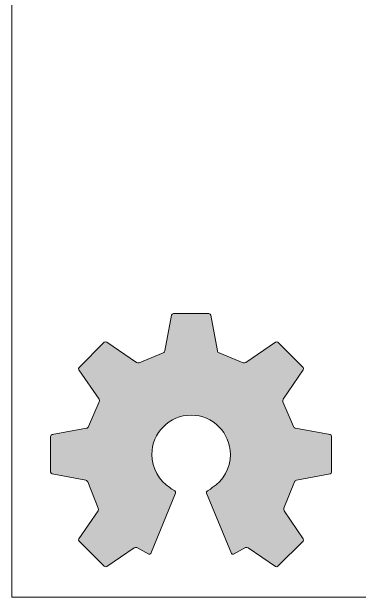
# Model space of a CAD drawing. Header units: inches. Extents: x 0.25 to 7.95, y -7.13 to -0.25.
# Drawn here: x 2.595 to 3.047, y -6.477 to -5.716 of the extents above; entities that cross this region are included whole.
import ezdxf

# ---------------------------------------------------------------- set-up
doc = ezdxf.new("R2010")
doc.units = ezdxf.units.IN
doc.header["$MEASUREMENT"] = 0
doc.layers.add('Layer 1', color=7, linetype='Continuous')

# ---------------------------------------------------------------- blocks, each defined once
blk = doc.blocks.new('block 97')
at = {"layer": 'Layer 1', "color": 7, "lineweight": 5, "true_color": 0xffffff}
for points in [[(2.59459, -3.88687), (2.59459, -6.47736)], [(2.59459, -6.47736), (4.8446, -6.47736)]]:
    blk.add_lwpolyline(points, dxfattribs=at)
blk = doc.blocks.new('block 96')
at = {"layer": 'Layer 1'}
blk.add_blockref('block 97', (0, 0), dxfattribs=at)
blk = doc.blocks.new('block 106')
at = {"layer": 'Layer 1', "true_color": 0xed1f24}
h = blk.add_hatch(color=240, dxfattribs=at)
h.dxf.hatch_style = 2
edge = h.paths.add_edge_path()
edge.add_spline(control_points=[(3.00881, -6.266), (3.00881, -6.266), (2.96391, -6.25765), (2.96391, -6.25765), (2.96282, -6.25745), (2.96163, -6.25642), (2.96126, -6.25536), (2.96126, -6.25536), (2.9475, -6.22326), (2.9475, -6.22326), (2.94698, -6.22227), (2.94708, -6.22071), (2.94772, -6.21979), (2.94772, -6.21979), (2.97387, -6.18167), (2.97387, -6.18167), (2.97449, -6.18075), (2.97437, -6.17936), (2.97359, -6.17857), (2.97359, -6.17857), (2.94092, -6.14589), (2.94092, -6.14589), (2.94012, -6.14511), (2.93873, -6.14498), (2.93782, -6.14561), (2.93782, -6.14561), (2.89902, -6.17223), (2.89902, -6.17223), (2.89811, -6.17286), (2.89653, -6.17297), (2.89553, -6.17248), (2.89553, -6.17248), (2.86441, -6.15974), (2.86441, -6.15974), (2.86336, -6.15939), (2.86233, -6.15821), (2.86211, -6.15711), (2.86211, -6.15711), (2.85347, -6.11068), (2.85347, -6.11068), (2.85327, -6.10958), (2.85219, -6.10869), (2.85108, -6.10869), (2.85108, -6.10869), (2.80487, -6.10869), (2.80487, -6.10869), (2.80376, -6.10869), (2.80268, -6.10958), (2.80248, -6.11068), (2.80248, -6.11068), (2.79384, -6.15711), (2.79384, -6.15711), (2.79363, -6.15821), (2.7926, -6.15939), (2.79154, -6.15974), (2.79154, -6.15974), (2.76042, -6.17248), (2.76042, -6.17248), (2.75942, -6.17297), (2.75785, -6.17286), (2.75693, -6.17223), (2.75693, -6.17223), (2.71814, -6.14561), (2.71814, -6.14561), (2.71722, -6.14498), (2.71582, -6.14511), (2.71504, -6.14589), (2.71504, -6.14589), (2.68237, -6.17857), (2.68237, -6.17857), (2.68158, -6.17936), (2.68144, -6.18075), (2.68207, -6.18167), (2.68207, -6.18167), (2.70823, -6.21979), (2.70823, -6.21979), (2.70886, -6.22071), (2.70896, -6.22227), (2.70845, -6.22326), (2.70845, -6.22326), (2.69469, -6.25536), (2.69469, -6.25536), (2.69432, -6.25642), (2.69313, -6.25745), (2.69203, -6.25765), (2.69203, -6.25765), (2.64714, -6.266), (2.64714, -6.266), (2.64604, -6.26621), (2.64515, -6.26728), (2.64515, -6.2684), (2.64515, -6.2684), (2.64515, -6.3146), (2.64515, -6.3146), (2.64515, -6.31572), (2.64604, -6.31681), (2.64714, -6.317), (2.64714, -6.317), (2.69093, -6.32515), (2.69093, -6.32515), (2.69203, -6.32534), (2.6932, -6.3264), (2.69353, -6.32745), (2.69353, -6.32745), (2.70721, -6.3616), (2.70721, -6.3616), (2.70769, -6.3626), (2.70758, -6.36417), (2.70694, -6.36509), (2.70694, -6.36509), (2.68207, -6.40134), (2.68207, -6.40134), (2.68144, -6.40226), (2.68157, -6.40365), (2.68235, -6.40444), (2.68235, -6.40444), (2.71503, -6.43712), (2.71503, -6.43712), (2.71582, -6.43789), (2.71722, -6.43803), (2.71813, -6.4374), (2.71813, -6.4374), (2.75374, -6.41296), (2.75374, -6.41296), (2.75467, -6.41233), (2.7562, -6.41228), (2.75715, -6.41284), (2.75715, -6.41284), (2.77286, -6.42123), (2.77286, -6.42123), (2.77385, -6.42174), (2.77501, -6.42131), (2.77544, -6.42028), (2.77544, -6.42028), (2.80782, -6.34204), (2.80782, -6.34204), (2.80825, -6.34101), (2.80782, -6.3397), (2.80687, -6.33912), (2.80687, -6.33912), (2.80294, -6.33672), (2.80294, -6.33672), (2.80221, -6.33627), (2.80123, -6.3355), (2.80046, -6.33481), (2.78628, -6.32574), (2.77688, -6.30985), (2.77688, -6.29177), (2.77688, -6.26354), (2.79975, -6.24067), (2.82797, -6.24067), (2.85619, -6.24067), (2.87907, -6.26354), (2.87907, -6.29177), (2.87907, -6.30985), (2.86966, -6.32574), (2.85548, -6.33481), (2.85472, -6.3355), (2.85373, -6.33627), (2.85301, -6.33672), (2.85301, -6.33672), (2.84908, -6.33912), (2.84908, -6.33912), (2.84813, -6.3397), (2.8477, -6.34101), (2.84812, -6.34204), (2.84812, -6.34204), (2.8805, -6.42028), (2.8805, -6.42028), (2.88093, -6.42131), (2.88209, -6.42174), (2.88308, -6.42123), (2.88308, -6.42123), (2.89878, -6.41285), (2.89878, -6.41285), (2.89975, -6.41228), (2.90128, -6.41233), (2.9022, -6.41296), (2.9022, -6.41296), (2.93781, -6.4374), (2.93781, -6.4374), (2.93873, -6.43803), (2.94012, -6.43789), (2.94091, -6.43712), (2.94091, -6.43712), (2.97359, -6.40444), (2.97359, -6.40444), (2.97437, -6.40366), (2.97451, -6.40226), (2.97387, -6.40135), (2.97387, -6.40135), (2.94899, -6.36509), (2.94899, -6.36509), (2.94837, -6.36418), (2.94825, -6.36261), (2.94874, -6.36161), (2.94874, -6.36161), (2.96241, -6.32745), (2.96241, -6.32745), (2.96275, -6.3264), (2.96391, -6.32535), (2.96501, -6.32515), (2.96501, -6.32515), (3.0088, -6.317), (3.0088, -6.317), (3.00989, -6.31681), (3.01079, -6.31573), (3.01079, -6.3146), (3.01079, -6.3146), (3.0108, -6.2684), (3.0108, -6.2684), (3.0108, -6.26728), (3.0099, -6.26621), (3.00881, -6.266)], knot_values=[0, 0, 0, 0, 0.013889, 0.013889, 0.013889, 0.027778, 0.027778, 0.027778, 0.041667, 0.041667, 0.041667, 0.055556, 0.055556, 0.055556, 0.069444, 0.069444, 0.069444, 0.083333, 0.083333, 0.083333, 0.097222, 0.097222, 0.097222, 0.111111, 0.111111, 0.111111, 0.125, 0.125, 0.125, 0.138889, 0.138889, 0.138889, 0.152778, 0.152778, 0.152778, 0.166667, 0.166667, 0.166667, 0.180556, 0.180556, 0.180556, 0.194444, 0.194444, 0.194444, 0.208333, 0.208333, 0.208333, 0.222222, 0.222222, 0.222222, 0.236111, 0.236111, 0.236111, 0.25, 0.25, 0.25, 0.263889, 0.263889, 0.263889, 0.277778, 0.277778, 0.277778, 0.291667, 0.291667, 0.291667, 0.305556, 0.305556, 0.305556, 0.319444, 0.319444, 0.319444, 0.333333, 0.333333, 0.333333, 0.347222, 0.347222, 0.347222, 0.361111, 0.361111, 0.361111, 0.375, 0.375, 0.375, 0.388889, 0.388889, 0.388889, 0.402778, 0.402778, 0.402778, 0.416667, 0.416667, 0.416667, 0.430556, 0.430556, 0.430556, 0.444444, 0.444444, 0.444444, 0.458333, 0.458333, 0.458333, 0.472222, 0.472222, 0.472222, 0.486111, 0.486111, 0.486111, 0.5, 0.5, 0.5, 0.513889, 0.513889, 0.513889, 0.527778, 0.527778, 0.527778, 0.541667, 0.541667, 0.541667, 0.555556, 0.555556, 0.555556, 0.569444, 0.569444, 0.569444, 0.583333, 0.583333, 0.583333, 0.597222, 0.597222, 0.597222, 0.611111, 0.611111, 0.611111, 0.625, 0.625, 0.625, 0.638889, 0.638889, 0.638889, 0.652778, 0.652778, 0.652778, 0.666667, 0.666667, 0.666667, 0.680556, 0.680556, 0.680556, 0.694444, 0.694444, 0.694444, 0.708333, 0.708333, 0.708333, 0.722222, 0.722222, 0.722222, 0.736111, 0.736111, 0.736111, 0.75, 0.75, 0.75, 0.763889, 0.763889, 0.763889, 0.777778, 0.777778, 0.777778, 0.791667, 0.791667, 0.791667, 0.805556, 0.805556, 0.805556, 0.819444, 0.819444, 0.819444, 0.833333, 0.833333, 0.833333, 0.847222, 0.847222, 0.847222, 0.861111, 0.861111, 0.861111, 0.875, 0.875, 0.875, 0.888889, 0.888889, 0.888889, 0.902778, 0.902778, 0.902778, 0.916667, 0.916667, 0.916667, 0.930556, 0.930556, 0.930556, 0.944444, 0.944444, 0.944444, 0.958333, 0.958333, 0.958333, 0.972222, 0.972222, 0.972222, 0.986111, 0.986111, 0.986111, 0.986111], degree=3, periodic=0)
edge.add_line((3.00881, -6.266), (3.00881, -6.266))
at = {"layer": 'Layer 1', "lineweight": 0}
blk.add_open_spline([(3.00881, -6.266), (3.00881, -6.266), (2.96391, -6.25765), (2.96391, -6.25765), (2.96282, -6.25745), (2.96163, -6.25642), (2.96126, -6.25536), (2.96126, -6.25536), (2.9475, -6.22326), (2.9475, -6.22326), (2.94698, -6.22227), (2.94708, -6.22071), (2.94772, -6.21979), (2.94772, -6.21979), (2.97387, -6.18167), (2.97387, -6.18167), (2.97449, -6.18075), (2.97437, -6.17936), (2.97359, -6.17857), (2.97359, -6.17857), (2.94092, -6.14589), (2.94092, -6.14589), (2.94012, -6.14511), (2.93873, -6.14498), (2.93782, -6.14561), (2.93782, -6.14561), (2.89902, -6.17223), (2.89902, -6.17223), (2.89811, -6.17286), (2.89653, -6.17297), (2.89553, -6.17248), (2.89553, -6.17248), (2.86441, -6.15974), (2.86441, -6.15974), (2.86336, -6.15939), (2.86233, -6.15821), (2.86211, -6.15711), (2.86211, -6.15711), (2.85347, -6.11068), (2.85347, -6.11068), (2.85327, -6.10958), (2.85219, -6.10869), (2.85108, -6.10869), (2.85108, -6.10869), (2.80487, -6.10869), (2.80487, -6.10869), (2.80376, -6.10869), (2.80268, -6.10958), (2.80248, -6.11068), (2.80248, -6.11068), (2.79384, -6.15711), (2.79384, -6.15711), (2.79363, -6.15821), (2.7926, -6.15939), (2.79154, -6.15974), (2.79154, -6.15974), (2.76042, -6.17248), (2.76042, -6.17248), (2.75942, -6.17297), (2.75785, -6.17286), (2.75693, -6.17223), (2.75693, -6.17223), (2.71814, -6.14561), (2.71814, -6.14561), (2.71722, -6.14498), (2.71582, -6.14511), (2.71504, -6.14589), (2.71504, -6.14589), (2.68237, -6.17857), (2.68237, -6.17857), (2.68158, -6.17936), (2.68144, -6.18075), (2.68207, -6.18167), (2.68207, -6.18167), (2.70823, -6.21979), (2.70823, -6.21979), (2.70886, -6.22071), (2.70896, -6.22227), (2.70845, -6.22326), (2.70845, -6.22326), (2.69469, -6.25536), (2.69469, -6.25536), (2.69432, -6.25642), (2.69313, -6.25745), (2.69203, -6.25765), (2.69203, -6.25765), (2.64714, -6.266), (2.64714, -6.266), (2.64604, -6.26621), (2.64515, -6.26728), (2.64515, -6.2684), (2.64515, -6.2684), (2.64515, -6.3146), (2.64515, -6.3146), (2.64515, -6.31572), (2.64604, -6.31681), (2.64714, -6.317), (2.64714, -6.317), (2.69093, -6.32515), (2.69093, -6.32515), (2.69203, -6.32534), (2.6932, -6.3264), (2.69353, -6.32745), (2.69353, -6.32745), (2.70721, -6.3616), (2.70721, -6.3616), (2.70769, -6.3626), (2.70758, -6.36417), (2.70694, -6.36509), (2.70694, -6.36509), (2.68207, -6.40134), (2.68207, -6.40134), (2.68144, -6.40226), (2.68157, -6.40365), (2.68235, -6.40444), (2.68235, -6.40444), (2.71503, -6.43712), (2.71503, -6.43712), (2.71582, -6.43789), (2.71722, -6.43803), (2.71813, -6.4374), (2.71813, -6.4374), (2.75374, -6.41296), (2.75374, -6.41296), (2.75467, -6.41233), (2.7562, -6.41228), (2.75715, -6.41284), (2.75715, -6.41284), (2.77286, -6.42123), (2.77286, -6.42123), (2.77385, -6.42174), (2.77501, -6.42131), (2.77544, -6.42028), (2.77544, -6.42028), (2.80782, -6.34204), (2.80782, -6.34204), (2.80825, -6.34101), (2.80782, -6.3397), (2.80687, -6.33912), (2.80687, -6.33912), (2.80294, -6.33672), (2.80294, -6.33672), (2.80221, -6.33627), (2.80123, -6.3355), (2.80046, -6.33481), (2.78628, -6.32574), (2.77688, -6.30985), (2.77688, -6.29177), (2.77688, -6.26354), (2.79975, -6.24067), (2.82797, -6.24067), (2.85619, -6.24067), (2.87907, -6.26354), (2.87907, -6.29177), (2.87907, -6.30985), (2.86966, -6.32574), (2.85548, -6.33481), (2.85472, -6.3355), (2.85373, -6.33627), (2.85301, -6.33672), (2.85301, -6.33672), (2.84908, -6.33912), (2.84908, -6.33912), (2.84813, -6.3397), (2.8477, -6.34101), (2.84812, -6.34204), (2.84812, -6.34204), (2.8805, -6.42028), (2.8805, -6.42028), (2.88093, -6.42131), (2.88209, -6.42174), (2.88308, -6.42123), (2.88308, -6.42123), (2.89878, -6.41285), (2.89878, -6.41285), (2.89975, -6.41228), (2.90128, -6.41233), (2.9022, -6.41296), (2.9022, -6.41296), (2.93781, -6.4374), (2.93781, -6.4374), (2.93873, -6.43803), (2.94012, -6.43789), (2.94091, -6.43712), (2.94091, -6.43712), (2.97359, -6.40444), (2.97359, -6.40444), (2.97437, -6.40366), (2.97451, -6.40226), (2.97387, -6.40135), (2.97387, -6.40135), (2.94899, -6.36509), (2.94899, -6.36509), (2.94837, -6.36418), (2.94825, -6.36261), (2.94874, -6.36161), (2.94874, -6.36161), (2.96241, -6.32745), (2.96241, -6.32745), (2.96275, -6.3264), (2.96391, -6.32535), (2.96501, -6.32515), (2.96501, -6.32515), (3.0088, -6.317), (3.0088, -6.317), (3.00989, -6.31681), (3.01079, -6.31573), (3.01079, -6.3146), (3.01079, -6.3146), (3.0108, -6.2684), (3.0108, -6.2684), (3.0108, -6.26728), (3.0099, -6.26621), (3.00881, -6.266)], degree=3, knots=[0, 0, 0, 0, 1, 1, 1, 2, 2, 2, 3, 3, 3, 4, 4, 4, 5, 5, 5, 6, 6, 6, 7, 7, 7, 8, 8, 8, 9, 9, 9, 10, 10, 10, 11, 11, 11, 12, 12, 12, 13, 13, 13, 14, 14, 14, 15, 15, 15, 16, 16, 16, 17, 17, 17, 18, 18, 18, 19, 19, 19, 20, 20, 20, 21, 21, 21, 22, 22, 22, 23, 23, 23, 24, 24, 24, 25, 25, 25, 26, 26, 26, 27, 27, 27, 28, 28, 28, 29, 29, 29, 30, 30, 30, 31, 31, 31, 32, 32, 32, 33, 33, 33, 34, 34, 34, 35, 35, 35, 36, 36, 36, 37, 37, 37, 38, 38, 38, 39, 39, 39, 40, 40, 40, 41, 41, 41, 42, 42, 42, 43, 43, 43, 44, 44, 44, 45, 45, 45, 46, 46, 46, 47, 47, 47, 48, 48, 48, 49, 49, 49, 50, 50, 50, 51, 51, 51, 52, 52, 52, 53, 53, 53, 54, 54, 54, 55, 55, 55, 56, 56, 56, 57, 57, 57, 58, 58, 58, 59, 59, 59, 60, 60, 60, 61, 61, 61, 62, 62, 62, 63, 63, 63, 64, 64, 64, 65, 65, 65, 66, 66, 66, 67, 67, 67, 68, 68, 68, 69, 69, 69, 70, 70, 70, 71, 71, 71, 71], dxfattribs=at)
blk = doc.blocks.new('block 105')
at = {"layer": 'Layer 1'}
blk.add_blockref('block 106', (0, 0), dxfattribs=at)

msp = doc.modelspace()

# ---------------------------------------------------------------- block references
at = {"layer": 'Layer 1'}
for name in ['block 96', 'block 105']:
    msp.add_blockref(name, (0, 0), dxfattribs=at)

doc.saveas('drawing.dxf')
